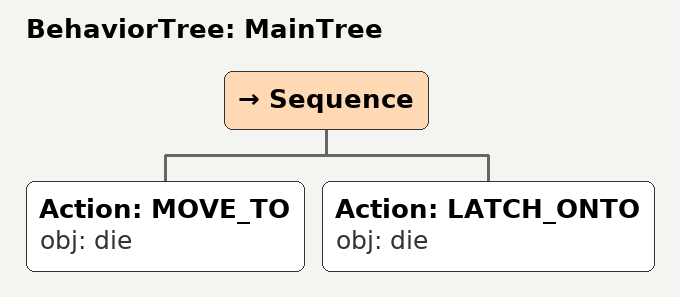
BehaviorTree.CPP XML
<root main_tree_to_execute="MainTree">
  <BehaviorTree ID="MainTree">
    <Sequence>
      <!-- Move to die -->
      <Action ID="MOVE_TO" obj="die" />
      <!-- Latch onto die -->
      <Action ID="LATCH_ONTO" obj="die" />
    </Sequence>
  </BehaviorTree>
</root>
